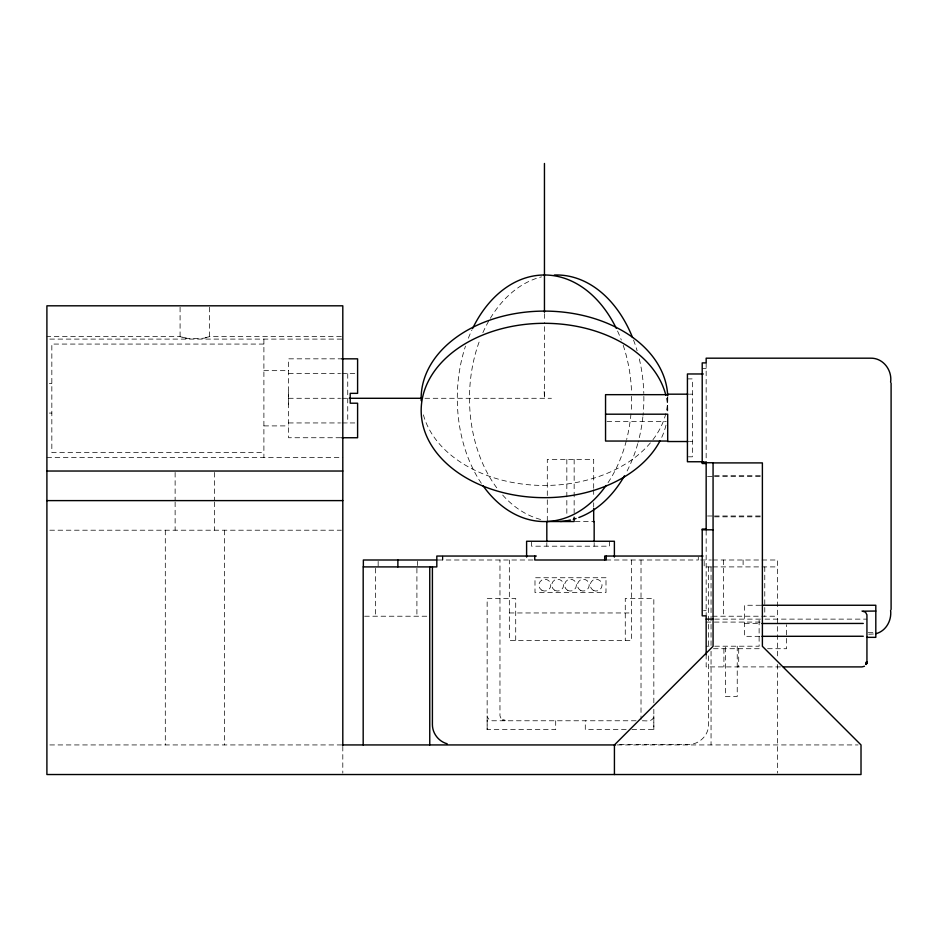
<?xml version="1.0" encoding="UTF-8"?>
<svg xmlns="http://www.w3.org/2000/svg" width="938" height="938" viewBox="0 0 938 938"><rect width="100%" height="100%" fill="white"/><g stroke="black" fill="none" stroke-linecap="round" stroke-linejoin="round"><path stroke-width="0.7" stroke-dasharray="4.69 3.52" d="M555.695 720.771L555.695 729.647L487.15 729.647L487.15 715.835M288.552 391.896L288.552 404.665M631.942 729.647L653.833 729.647L653.833 715.835M653.669 717.113C652.191 722.237 645.649 720.642 641.78 720.771M209.62 307.218L209.62 336.742L204.695 338.09A14.703 1.923 0 0 1 184.997 338.09L180.143 336.636L46.9 336.636M341.338 336.636L209.561 336.636L202.971 338.266M873.43 634.018L866.524 634.358M49.808 339.099L342.804 339.099M263.895 344.07L51.836 344.07L51.836 452.491L263.895 452.491M342.804 358.832L288.552 358.832L288.552 437.741L342.804 437.741M702.21 368.657L706.162 368.657M263.895 370.662L288.552 370.662M288.552 373.629L340.517 373.629M341.96 373.629L354.775 373.629M687.425 378.893L692.35 378.893L692.35 456.818L687.425 456.818M49.362 383.49L51.836 383.49M689.453 394.183L692.35 394.183M288.552 398.287L340.517 398.287M341.96 398.287L347.74 398.287M424.961 398.287L551.45 398.287M49.362 413.072L51.836 413.072M607.003 421.514L666.25 421.514M288.552 422.944L340.517 422.944M341.96 422.944L354.775 422.944M263.895 425.899L288.552 425.899M689.453 441.528L692.35 441.528M46.9 457.463L342.804 457.463M714.51 475.707L762.383 475.707M707.545 476.539L713.068 476.539M714.51 476.539L762.383 476.539M707.545 515.994L713.068 515.994M714.51 515.994L762.383 515.994M714.51 516.838L762.383 516.838M575.311 521.528L593.355 521.528M49.831 530.205L341.338 530.205M437.987 559.998L536.302 559.998M606.136 559.998L698.294 559.998L698.294 556.046M700.651 559.998L711.379 559.998M712.821 559.998L777.625 559.998L777.625 659.015M711.379 566.904L704.168 566.904L704.168 559.998M712.821 566.904L777.625 566.904M760.659 605.256L744.631 605.256L744.631 636.327L760.566 636.327M703.535 610.685L706.162 610.685M509.334 612.96L631.649 612.96M364.624 616.219L428.314 616.219M712.493 616.219L760.906 616.219M761.703 616.219L777.625 616.219M714.709 619.127L763.555 619.127M765.009 619.127L866.935 619.127M706.162 622.082L760.53 622.082M744.631 623.512L760.566 623.512M868.201 632.704L873.278 632.704M706.162 646.2L709.022 646.2M714.744 646.2L759.123 646.2L759.123 619.127M713.466 648.721L761.703 648.721M767.542 648.721L786.548 648.721L786.548 624.708M780.439 666.906L706.162 666.906L706.162 654.83M502.44 720.114L504.902 720.114L504.902 720.771L501.408 719.329L499.966 715.835L499.966 559.998M502.522 720.114L504.902 720.607L504.257 720.114M636.081 720.771L492.075 720.771L489.613 720.114L487.314 717.113M626.197 729.647L585.289 729.647L585.289 720.771M619.608 744.444L688.68 744.444C699.267 744.514 708.636 735.333 708.577 724.711L708.577 654.572M49.831 744.936L342.804 744.936M617.286 744.936L858.094 744.936M186.732 338.266L180.143 336.636M504.902 720.607L502.768 720.114L503.624 720.607M503.155 720.114L504.257 720.607M544.181 391.31L544.45 398.287L544.45 322.438M777.625 664.491L777.625 773.123M764.775 566.904L764.775 606.065M764.775 607.519L764.775 616.219M743.107 559.998L743.107 566.904M738.71 648.721L738.71 666.906M737.233 646.2L737.233 696.5L725.391 696.5L725.391 646.2M723.913 648.721L723.913 666.906M723.374 559.998L723.374 616.219M711.051 566.904L711.051 645.473M711.051 651.324L711.051 744.936M708.577 566.904L708.577 647.267M706.162 362.889L706.162 462.071M706.162 530.462L706.162 615.856M667.692 397.243L667.692 413.037M653.833 702.797L653.833 598.467L625.271 598.467L625.271 640.384M653.833 709.245L653.833 729.647M641.017 559.998L641.017 719.317M631.649 559.998L631.649 640.384L509.334 640.384L509.334 559.998M609.454 541.261L609.454 546.186L531.529 546.186L531.529 541.261M594.164 543.29L594.164 546.186M593.684 488.288L593.684 459.386L547.3 459.386L547.3 498.406M593.684 489.742L593.684 495.522M593.684 502.745L593.684 507.083M574.15 459.386L574.15 512.863M566.833 459.386L566.833 515.748M547.3 499.848L547.3 521.528M546.819 543.29L546.819 546.186M544.45 313.691L544.45 320.984M515.712 640.384L515.712 598.467L487.15 598.467L487.15 729.647M442.877 556.046L442.877 559.998M442.689 556.046L442.689 559.998M417.609 561.381L417.609 565.52M416.906 568.346L416.906 616.219M378.155 561.381L378.155 566.904M375.505 568.346L375.505 616.219M347.74 373.629L347.74 422.944M342.804 746.343L342.804 773.123M263.895 339.099L263.895 457.463M224.405 530.205L224.405 744.936M214.579 472.435L214.579 500.611M214.579 502.029L214.579 530.205M180.084 307.218L180.084 336.742M175.125 472.435L175.125 500.611M175.125 502.029L175.125 530.205M165.299 530.205L165.299 744.936M633.525 340.048A123.288 87.187 -90 0 1 637.113 350.695M639.306 358.949A123.288 87.187 -90 0 1 643.796 393.444M643.855 396.352A123.288 87.187 -90 0 1 643.022 415.405M642.87 416.859A123.288 87.187 -90 0 1 638.11 442.314M637.734 443.686A123.288 87.187 -90 0 1 626.607 471.931M540.605 519.464A123.288 87.187 -90 0 1 502.17 494.502M496.753 487.83A123.288 87.187 -90 0 1 480.01 339.591M482.882 332.662A123.288 87.187 -90 0 1 489.601 319.541M490.328 318.31A123.288 87.187 -90 0 1 541.519 276.874M617.544 331.02A123.288 87.187 -90 0 1 621.319 340.048M623.207 345.313A123.288 87.187 -90 0 1 631.591 393.444M631.649 396.352A123.288 87.187 -90 0 1 631.075 412.474M630.957 413.939A123.288 87.187 -90 0 1 626.631 439.547M626.279 440.93A123.288 87.187 -90 0 1 607.801 483.035M481.335 483.293A123.288 87.187 -90 0 1 465.483 346.11M468.355 338.196A123.288 87.187 -90 0 1 471.92 329.942M667.727 397.302A123.288 87.187 0 0 1 652.871 439.781M650.374 442.888A123.288 87.187 0 0 1 523.228 484.16A123.288 87.187 0 0 1 423.401 414.854M665.98 425.16A123.288 87.187 0 0 1 660.598 439.723M666.496 398.158A123.288 87.187 0 0 1 667.715 412.345M605.995 577.749L534.988 577.749L534.988 592.546L605.995 592.546L605.995 577.749M567.537 590.272A5.921 5.921 0 0 0 576.413 585.148A5.921 5.921 0 0 0 567.537 580.024A5.921 5.921 0 0 0 567.537 590.272M554.71 590.272A5.921 5.921 0 0 0 563.586 585.148A5.921 5.921 0 0 0 554.71 580.024A5.921 5.921 0 0 0 554.71 590.272M593.179 590.272A5.921 5.921 0 0 0 602.055 585.148A5.921 5.921 0 0 0 593.179 580.024A5.921 5.921 0 0 0 593.179 590.272M580.352 590.272A5.921 5.921 0 0 0 589.228 585.148A5.921 5.921 0 0 0 580.352 580.024A5.921 5.921 0 0 0 580.352 590.272M541.883 590.272A5.921 5.921 0 0 0 550.77 585.148A5.921 5.921 0 0 0 541.883 580.024A5.921 5.921 0 0 0 541.883 590.272"/><path stroke-width="1.41" d="M866.935 661.982L866.278 661.982L866.278 664.444L866.935 661.982L866.935 614.836L865.493 612.151L861.999 611.048M866.771 663.248L866.278 664.116L866.771 661.982L866.278 664.362L866.771 662.615M866.278 664.116L866.771 662.932M866.278 662.615L866.771 661.982M875.986 633.678C886.058 631.04 891.804 620.428 890.608 610.439M864.473 666.25L861.999 666.906L783.359 666.906M863.277 623.442L762.019 623.512M863.277 636.257L762.019 636.327M863.277 611.177L875.811 611.048M341.772 358.832L357.601 358.832L357.601 393.35L350.202 393.35L350.202 403.211L357.601 403.211L357.601 437.741L341.772 437.741M703.277 373.969L687.425 373.969L687.425 461.754L703.277 461.754M688 394.183L667.692 394.183L667.692 394.992M667.692 394.664L605.549 394.664L605.549 441.048L667.692 441.048M349.194 398.287L422.053 398.287M605.549 414.197L667.692 414.197L667.692 441.528L688 441.528M702.21 462.071L706.162 462.071L706.162 529.806M702.21 462.739L713.068 462.739L713.068 646.305L614.425 744.936L614.425 774.53M713.068 462.903L762.383 462.903L762.383 646.305L861.014 744.936L861.014 774.53L46.9 774.53L46.9 305.811L342.804 305.811L342.804 745.229M706.162 463.513L702.21 463.513L702.21 362.889L706.162 362.889L706.162 358.187L870.874 358.187C883.244 358.011 892.319 370.287 890.608 382.106M46.9 471.028L342.804 471.028M46.9 500.611L342.804 500.611M593.355 521.528L594.164 521.528L594.164 541.836M706.162 529.032L702.21 529.032L702.21 615.856L706.162 615.856L706.162 654.83M702.21 529.806L713.068 529.806M536.302 556.046L436.815 556.046L436.815 566.904L363.182 566.904L363.182 744.936M702.996 556.046L604.682 556.046L604.682 559.998M436.815 559.998L363.358 559.998L363.358 566.904M762.113 605.256L875.811 605.256L875.811 637.348L866.935 637.348M706.162 619.127L713.314 619.127M342.804 744.936L615.609 744.936M447.156 743.775C438.714 741.489 432.453 733.481 432.406 724.711L432.406 566.904M891.1 383.032L891.1 609.501M614.39 557.113L614.39 541.261L526.605 541.261L526.605 557.113M606.229 556.046L606.229 559.998L534.754 559.998L534.754 556.046M593.684 508.525L593.684 521.528M574.15 517.19L574.15 521.528L546.819 521.528L546.819 541.836M544.45 163.47L544.45 312.237M429.756 566.904L429.756 744.936M397.876 559.998L397.876 566.904M554.288 275.033A123.288 87.187 -90 0 1 632.529 337.492M624.497 475.777A123.288 87.187 -90 0 1 578.828 517.53M576.061 518.491A123.288 87.187 -90 0 1 573.259 519.324M570.433 520.027A123.288 87.187 -90 0 1 560.49 521.458M472.553 328.593A123.288 87.187 -90 0 1 616.278 328.347M606.136 485.45A123.288 87.187 -90 0 1 482.929 485.591M421.197 400.678A123.288 87.187 0 0 1 541.062 311.135A123.288 87.187 0 0 1 667.692 395.883M659.942 440.989A123.288 87.187 0 0 1 464.673 476.961A123.288 87.187 0 0 1 483.082 334.878A123.288 87.187 0 0 1 665.863 395.32"/></g></svg>
